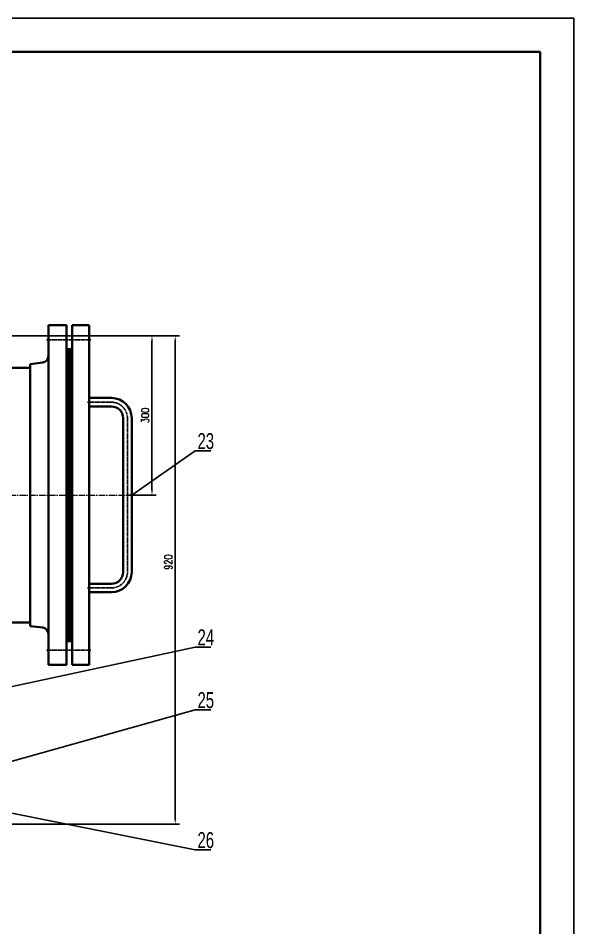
# Model space of a CAD drawing. Header units: millimetres. Extents: x 174648 to 205929, y -160248 to -145891.
# Drawn here: x 181987 to 183033, y -157370 to -155656 of the extents above; entities that cross this region are included whole.
import ezdxf

# ---------------------------------------------------------------- set-up
doc = ezdxf.new("R2010")
doc.units = ezdxf.units.MM
doc.linetypes.add('ACAD_ISO10W100', pattern=[18.7, 12, -3, 0.7, -3])
doc.linetypes.add('CENTER', pattern=[2, 1.25, -0.25, 0.25, -0.25])
doc.layers.add('CEN', color=1, linetype='CENTER')
doc.layers.add('THK', color=7, linetype='Continuous')
doc.layers.add('中心线', color=1, linetype='ACAD_ISO10W100', lineweight=18)
doc.layers.add('图层1', color=4, linetype='Continuous', lineweight=35)
doc.styles.add('TH_GBDIM', font='romans.shx', dxfattribs={"width": 0.8, "bigfont": 'gbcbig.shx'})
doc.styles.add('样式 3.5', font='roms.shx', dxfattribs={"width": 0.7, "height": 3.5, "bigfont": 'hztxt.shx'})
doc.dimstyles.new('TH_GBDIM', dxfattribs={"dimtxt": 3.5, "dimasz": 2.5, "dimexe": 2, "dimexo": 0, "dimgap": 1.5, "dimtad": 1, "dimdec": 1, "dimzin": 0, "dimdsep": 46, "dimtxsty": 'TH_GBDIM', "dimcen": 2.5, "dimclrd": 130, "dimclre": 130, "dimclrt": 3, "dimadec": 0, "dimazin": 0, "dimtfac": 0.714286, "dimtdec": 1, "dimtmove": 0, "dimatfit": 3, "dimfxl": 0, "dimtzin": 0, "dimlwd": -1, "dimlwe": -1, "dimarcsym": 0})

# ---------------------------------------------------------------- blocks, each defined once
blk = doc.blocks.new('*D639')
at = {"color": 130}
blk.add_line((181851.4, -156254.3), (182290.4, -156254.3), dxfattribs=at)
at = {"color": 130, "linetype": 'Continuous'}
for p, q in [((182282.4, -157164.3), (182282.4, -156264.3)), ((181863.9, -157174.3), (182290.4, -157174.3))]:
    blk.add_line(p, q, dxfattribs=at)
at = {"color": 130}
for points in [[(182280.8, -156264.3), (182284.1, -156264.3), (182282.4, -156254.3)], [(182280.8, -157164.3), (182284.1, -157164.3), (182282.4, -157174.3)]]:
    blk.add_solid(points, dxfattribs=at)
at = {"layer": 'Defpoints', "color": 0}
for p in [(181851.4, -156254.3), (182282.4, -156254.3), (181863.9, -157174.3)]:
    blk.add_point(p, dxfattribs=at)
at = {"color": 3, "insert": (182269.4, -156680.6), "char_height": 14, "attachment_point": 5, "rotation": 90, "style": 'TH_GBDIM', "bg_fill": 3, "box_fill_scale": 1.1, "bg_fill_color": 256, "bg_fill_true_color": 13158600, "bg_fill_transparency": 0}
blk.add_mtext('920', dxfattribs=at)
blk = doc.blocks.new('*D640')
at = {"color": 130, "linetype": 'Continuous'}
for p, q in [((181851.4, -156254.3), (182246.6, -156254.3)), ((182238.6, -156264.3), (182238.6, -156544.3))]:
    blk.add_line(p, q, dxfattribs=at)
at = {"color": 130}
blk.add_line((182192.4, -156554.3), (182246.6, -156554.3), dxfattribs=at)
for points in [[(182237, -156264.3), (182240.3, -156264.3), (182238.6, -156254.3)], [(182237, -156544.3), (182240.3, -156544.3), (182238.6, -156554.3)]]:
    blk.add_solid(points, dxfattribs=at)
at = {"layer": 'Defpoints', "color": 0}
for p in [(181851.4, -156254.3), (182192.4, -156554.3), (182238.6, -156554.3)]:
    blk.add_point(p, dxfattribs=at)
at = {"color": 3, "insert": (182225.6, -156404.3), "char_height": 14, "attachment_point": 5, "rotation": 90, "style": 'TH_GBDIM', "bg_fill": 3, "box_fill_scale": 1.1, "bg_fill_color": 256, "bg_fill_true_color": 13158600, "bg_fill_transparency": 0}
blk.add_mtext('{300}{}{}', dxfattribs=at)

msp = doc.modelspace()

# ---------------------------------------------------------------- linework, layer by layer
at = {"color": 7, "linetype": 'Continuous'}
for p in [(180372.2, -155655.5), (183033.3, -159419.1)]:
    msp.add_line(p, (183033.3, -155655.5), dxfattribs=at)
for p, q in [((182349.8, -156470.9), (182320.1, -156470.9)), ((182349.8, -156840.8), (182320.1, -156840.8)), ((182349.8, -156959.2), (182320.1, -156959.2)), ((182349.8, -157222.8), (182320.1, -157222.8))]:
    msp.add_line(p, q)
at = {"layer": '图层1'}
for p, q in [((182970, -155718.9), (180530.6, -155718.9)), ((182970, -159355.8), (182970, -155718.9)), ((182970, -159355.8), (182970, -155718.9)), ((182043.4, -156234.3), (182077.4, -156234.3)), ((182088.4, -156234.3), (182120.4, -156234.3))]:
    msp.add_line(p, q, dxfattribs=at)

# ---------------------------------------------------------------- texts
at = {"char_height": 30, "width": 32.852, "attachment_point": 1, "style": '样式 3.5'}
for s, insert in [('23', (182324.4, -156437.5)), ('24', (182324.4, -156807.3)), ('25', (182324.4, -156925.7)), ('26', (182324.4, -157189.4))]:
    msp.add_mtext(s, dxfattribs=dict(at, insert=insert))

# ---------------------------------------------------------------- dimensions: what is measured, and where the dimension line sits
dim = msp.add_linear_dim(base=(182282.4, -156254.3), p1=(181863.9, -157174.3), p2=(181851.4, -156254.3), angle=90, dimstyle='TH_GBDIM', override={"dimscale": 4, "dimdec": 0, "dimtfill": 1})
dim.commit()
dim.dimension.update_dxf_attribs({"geometry": '*D639', "text_midpoint": (182282.4, -156680.6), "dimtype": 160})

# ---------------------------------------------------------------- next in the draw order: linework, layer by layer
for p, q in [((181851.4, -156941.7), (182320.1, -156840.8)), ((181784.7, -157109.1), (182320.1, -156959.2)), ((181776.7, -157114), (182320.1, -157222.8))]:
    msp.add_line(p, q)
at = {"layer": 'CEN'}
for p, q in [((182117.4, -156729.3), (182162.4, -156729.3)), ((182040.4, -156846.8), (182123.4, -156846.8))]:
    msp.add_line(p, q, dxfattribs=at)
msp.add_arc((182162.4, -156699.3), 30, 270, 0, dxfattribs=at)
at = {"layer": 'THK'}
for p, q in [((182043, -156845.7), (182040.8, -156847.9)), ((182043, -156847.9), (182040.8, -156845.7)), ((182123, -156845.7), (182120.8, -156847.9)), ((182123, -156847.9), (182120.8, -156845.7))]:
    msp.add_line(p, q, dxfattribs=at)
at = {"layer": '图层1'}
for p, q in [((182162.4, -156721.3), (182120.4, -156721.3)), ((182162.4, -156737.3), (182120.4, -156737.3)), ((182009.4, -156794.3), (181841.4, -156794.3)), ((182032.9, -156804), (182009.4, -156801.1)), ((182043.4, -156815.9), (182043.4, -156874.3)), ((182077.4, -156829.3), (182088.4, -156829.3)), ((182043.4, -156874.3), (182077.4, -156874.3)), ((182088.4, -156874.3), (182120.4, -156874.3))]:
    msp.add_line(p, q, dxfattribs=at)
for centre, radius, start, end in [((182162.4, -156699.3), 38, 270, 0), ((182162.4, -156699.3), 22, 270, 0), ((182031.4, -156815.9), 12, 0, 83)]:
    msp.add_arc(centre, radius, start, end, dxfattribs=at)

# ---------------------------------------------------------------- next in the draw order: dimensions: what is measured, and where the dimension line sits
dim = msp.add_linear_dim(base=(182238.6, -156554.3), p1=(181851.4, -156254.3), p2=(182192.4, -156554.3), angle=90, text='{<>}{}{}', dimstyle='TH_GBDIM', override={"dimscale": 4, "dimgap": 1.5, "dimtad": 1, "dimjust": 0, "dimdec": 0, "dimlfac": 1, "dimse1": 0, "dimse2": 0, "dimsd1": 0, "dimsd2": 0, "dimtfill": 1})
dim.commit()
dim.dimension.update_dxf_attribs({"geometry": '*D640', "text_midpoint": (182238.6, -156404.3), "dimtype": 160})

# ---------------------------------------------------------------- next in the draw order: linework, layer by layer
msp.add_line((182200.4, -156554.3), (182320.1, -156470.9))
at = {"layer": 'CEN'}
for p, q in [((182040.4, -156261.8), (182123.4, -156261.8)), ((182117.4, -156379.3), (182162.4, -156379.3)), ((182192.4, -156409.3), (182192.4, -156699.3))]:
    msp.add_line(p, q, dxfattribs=at)
msp.add_arc((182162.4, -156409.3), 30, 0, 90, dxfattribs=at)
at = {"layer": 'THK'}
for p, q in [((182043, -156262.9), (182040.8, -156260.7)), ((182043, -156260.7), (182040.8, -156262.9)), ((182123, -156262.9), (182120.8, -156260.7)), ((182123, -156260.7), (182120.8, -156262.9))]:
    msp.add_line(p, q, dxfattribs=at)
at = {"layer": '中心线'}
msp.add_line((181764.4, -156554.3), (182238.6, -156554.3), dxfattribs=at)
at = {"layer": '图层1'}
for p, q in [((182043.4, -156234.3), (182043.4, -156292.7)), ((182077.4, -156234.3), (182077.4, -156874.3)), ((182088.4, -156234.3), (182088.4, -156874.3)), ((182120.4, -156234.3), (182120.4, -156874.3)), ((182077.4, -156279.3), (182088.4, -156279.3)), ((182081.4, -156279.3), (182081.4, -156829.3)), ((182084.4, -156279.3), (182084.4, -156829.3)), ((182032.9, -156304.6), (182009.4, -156307.5)), ((182043.4, -156815.9), (182043.4, -156292.7)), ((182009.4, -156314.3), (181841.4, -156314.3)), ((182009.4, -156307.5), (182009.4, -156801.1)), ((182162.4, -156371.3), (182120.4, -156371.3)), ((182162.4, -156387.3), (182120.4, -156387.3)), ((182184.4, -156409.3), (182184.4, -156699.3)), ((182200.4, -156409.3), (182200.4, -156699.3))]:
    msp.add_line(p, q, dxfattribs=at)
for centre, radius, start, end in [((182031.4, -156292.7), 12, 277, 0), ((182162.4, -156409.3), 38, 0, 90), ((182162.4, -156409.3), 22, 0, 90)]:
    msp.add_arc(centre, radius, start, end, dxfattribs=at)

doc.saveas('drawing.dxf')
